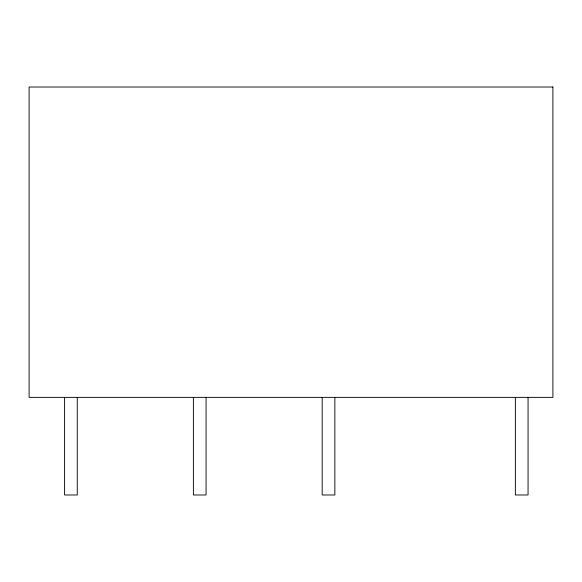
<?xml version="1.0" encoding="UTF-8"?>
<svg xmlns="http://www.w3.org/2000/svg" width="582" height="582" viewBox="0 0 582 582"><rect width="100%" height="100%" fill="white"/><g stroke="black" fill="none" stroke-linecap="round" stroke-linejoin="round"><path stroke-width="0.87" d="M528.056 397.368L528.056 494.984L515.376 494.984L515.376 397.368M334.861 397.368L334.861 494.984L322.188 494.984L322.188 397.368M206.064 397.368L206.064 494.984L193.391 494.984L193.391 397.368M77.268 397.368L77.268 494.984L64.595 494.984L64.595 397.368M552.9 87.016L29.1 87.016L29.1 397.368L552.9 397.368L552.9 87.016"/></g></svg>
